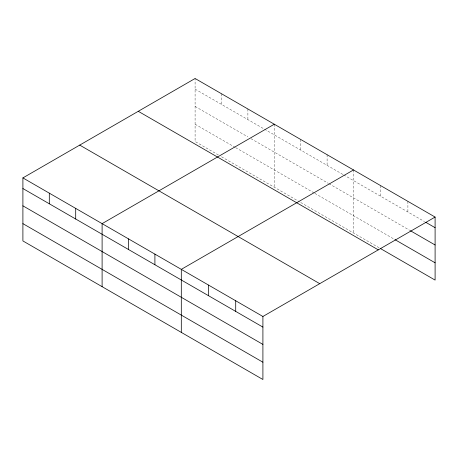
<?xml version="1.0" encoding="UTF-8"?>
<svg xmlns="http://www.w3.org/2000/svg" width="458" height="458" viewBox="0 0 458 458"><rect width="100%" height="100%" fill="white"/><g stroke="black" fill="none" stroke-linecap="round" stroke-linejoin="round"><path stroke-width="0.34" stroke-dasharray="2.29 1.72" d="M195.091 89.127L263.854 128.824M264.472 129.179L343.059 174.555M343.672 174.91L424.589 221.626M195.091 106.416L247.893 136.902M250.961 138.671L328.323 183.337M328.936 183.692L409.755 230.351M195.091 124.233L235 147.276M235.612 147.625L314.205 193.001M314.818 193.356L394.298 239.242M218.42 154.993L195.091 141.522L195.091 78.495M221.495 156.768L299.469 201.783M300.694 202.493L380.695 248.683M407.901 201.36L407.901 211.991M380.695 185.656L380.695 196.282M353.496 169.952L353.496 232.979M327.098 154.707L327.098 165.338M300.694 139.467L300.694 150.092M274.296 124.221L274.296 187.253M247.893 108.981L247.893 119.607M221.495 93.735L221.495 104.367"/><path stroke-width="0.69" d="M262.909 344.399L262.909 316.478L22.9 177.91L22.9 240.937L262.909 379.505L262.909 344.399L22.9 205.831M380.695 248.683L435.1 280.09L435.1 217.063L195.091 78.495L22.9 177.91M274.296 124.221L102.105 223.636L102.105 286.662M353.496 169.952L181.305 269.361L181.305 332.394M262.909 316.478L435.1 217.063M425.825 222.336L435.1 227.695M410.374 230.706L435.1 244.984M394.916 239.603L435.1 262.8M138.27 111.3L378.279 249.868M79.721 145.1L319.73 283.668M22.9 188.536L262.909 327.104M22.9 223.647L262.909 362.215M235.71 300.774L235.71 311.4M208.505 285.065L208.505 295.696M154.907 254.121L154.907 264.753M128.503 238.876L128.503 249.507M75.702 208.396L75.702 219.021M49.304 193.15L49.304 203.781"/></g></svg>
